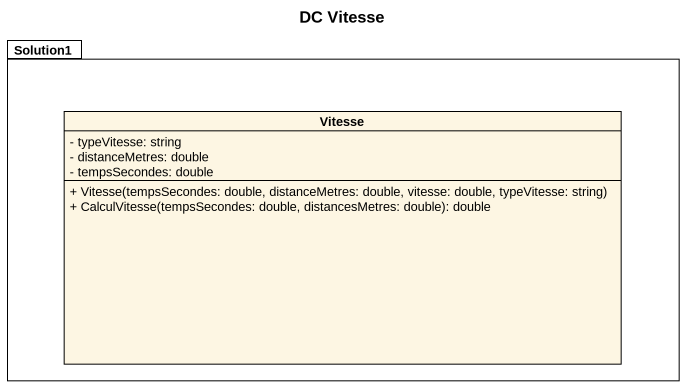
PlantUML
@startuml
title DC Vitesse
hide circle
hide empty members
skinparam classAttributeIconSize 0
package Solution1 {
  class Vitesse {
    - typeVitesse: string
    - distanceMetres: double
    - tempsSecondes: double
    + Vitesse(tempsSecondes: double, distanceMetres: double, vitesse: double, typeVitesse: string)
    + CalculVitesse(tempsSecondes: double, distancesMetres: double): double
  }
}
@enduml
